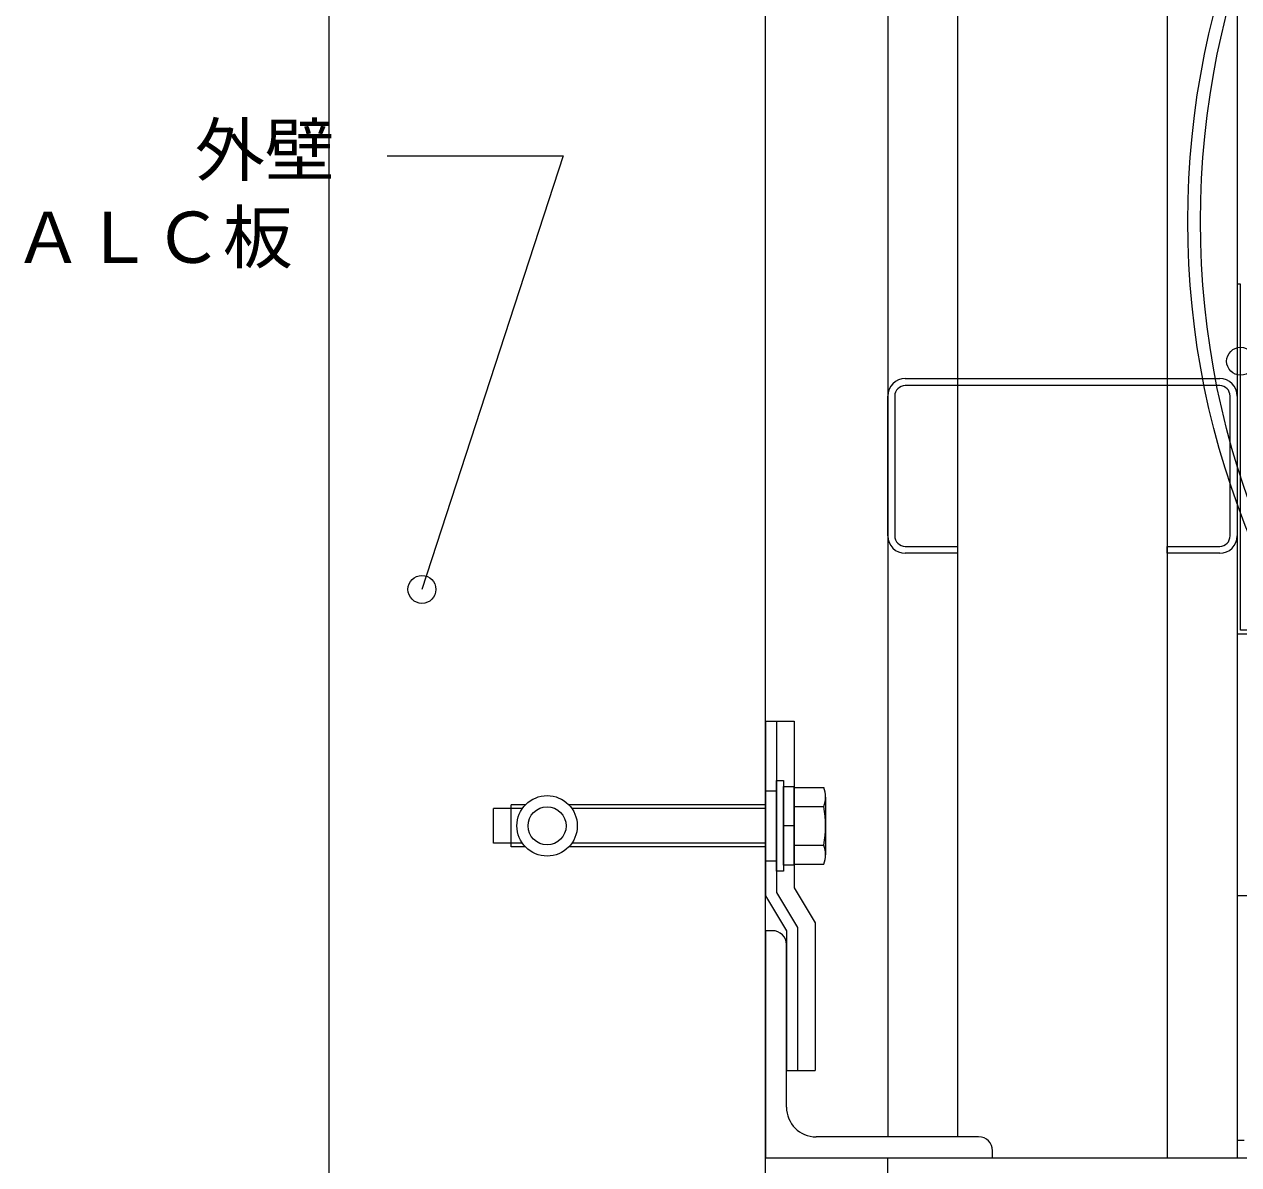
# Model space of a CAD drawing. Units: millimetres, scale not verified. Extents: x -1380 to 1380, y -955 to 955.
# Drawn here: x -842.2 to -494.6, y -386 to -59.6 of the extents above; entities that cross this region are included whole.
import ezdxf
from ezdxf.enums import TextEntityAlignment as Align

# ---------------------------------------------------------------- set-up
doc = ezdxf.new("R2010")
doc.units = ezdxf.units.MM
doc.header["$LTSCALE"] = 3
doc.linetypes.add('USER3', pattern=[19.05, 12.7, -6.35])
for name, color, linetype, lineweight in [('0-2_MOJI', 7, 'Continuous', 18), ('0-4_KANAMONO', 5, 'Continuous', 18), ('0-6_TEKKOTU', 7, 'Continuous', 18), ('0-9_bo-do', 3, 'Continuous', 18), ('0-D_doubuti', 5, 'Continuous', 18), ('1-6_L-1a', 3, 'Continuous', 18)]:
    doc.layers.add(name, color=color, linetype=linetype, lineweight=lineweight)
doc.styles.add('ＭＳ ゴシック', font='')
doc.styles.get('ＭＳ ゴシック').set_extended_font_data('MS Gothic')

msp = doc.modelspace()

# ---------------------------------------------------------------- linework, layer by layer
at = {"layer": '0-2_MOJI'}
msp.add_lwpolyline([(-738.377, -97.272), (-687.938, -97.272), (-728.384, -221.328)], dxfattribs=at)
for centre in [(-494.057, -156.018), (-728.384, -221.328)]:
    msp.add_circle(centre, 4, dxfattribs=at)
at = {"layer": '0-4_KANAMONO'}
for p, q in [((-630.057, -258.998), (-626.857, -258.998)), ((-626.857, -258.998), (-621.857, -258.998)), ((-626.857, -258.998), (-626.857, -308.112)), ((-621.857, -258.998), (-621.857, -306.727)), ((-621.857, -299.998), (-621.857, -277.998)), ((-621.857, -277.998), (-613.357, -277.998)), ((-630.057, -278.998), (-626.857, -278.998)), ((-612.857, -280.748), (-612.857, -297.248)), ((-707.857, -293.998), (-707.857, -283.998)), ((-699.616, -283.998), (-707.857, -283.998)), ((-702.857, -294.998), (-702.857, -282.998)), ((-698.788, -282.998), (-702.857, -282.998)), ((-630.057, -282.998), (-686.327, -282.998)), ((-630.057, -283.998), (-685.499, -283.998)), ((-621.857, -283.498), (-613.357, -283.498)), ((-621.857, -288.998), (-624.857, -288.998)), ((-699.616, -293.998), (-707.857, -293.998)), ((-698.788, -294.998), (-702.857, -294.998)), ((-630.057, -294.998), (-686.327, -294.998)), ((-630.057, -293.998), (-685.499, -293.998)), ((-621.857, -294.498), (-613.357, -294.498)), ((-630.057, -298.998), (-626.857, -298.998)), ((-621.857, -299.998), (-613.357, -299.998)), ((-626.857, -308.112), (-620.857, -318.112)), ((-621.857, -306.727), (-615.857, -316.727)), ((-624.057, -318.998), (-624.057, -358.998)), ((-620.857, -318.112), (-620.857, -358.998)), ((-615.857, -316.727), (-615.857, -358.998)), ((-624.057, -358.998), (-615.857, -358.998))]:
    msp.add_line(p, q, dxfattribs=at)
for points in [[(-495.057, -133.998), (-495.057, -233.998), (-354.441, -233.998), (-354.441, -232.998), (-494.057, -232.998), (-494.057, -133.998)], [(-624.857, -301.998), (-626.857, -301.998), (-626.857, -275.998), (-624.857, -275.998)], [(-621.857, -300.248), (-624.857, -300.248), (-624.857, -277.748), (-621.857, -277.748)]]:
    msp.add_lwpolyline(points, close=True, dxfattribs=at)
msp.add_lwpolyline([(-630.057, -258.998), (-630.057, -308.998), (-624.057, -318.998)], dxfattribs=at)
at = {"layer": '0-4_KANAMONO', "linetype": 'USER3'}
msp.add_lwpolyline([(-425.057, -310.998), (-425.057, -308.998), (-495.057, -308.998), (-495.057, -378.998), (-493.057, -378.998)], dxfattribs=at)
at = {"layer": '0-4_KANAMONO'}
for radius in [8.65, 5.45]:
    msp.add_circle((-692.557, -288.998), radius, dxfattribs=at)
for centre, radius, start, end in [((-620.67, -280.748), 7.812, 339.39031, 20.60969), ((-643.357, -288.998), 30.5, 349.61114, 10.38886), ((-620.67, -297.248), 7.812, 339.39031, 20.60969)]:
    msp.add_arc(centre, radius, start, end, dxfattribs=at)
at = {"layer": '0-6_TEKKOTU'}
msp.add_lwpolyline([(-469.557, -407.998), (-595.057, -407.998), (-595.057, -383.998), (-295.057, -383.998), (-295.057, -407.998), (-420.557, -407.998)], dxfattribs=at)
at = {"layer": '0-9_bo-do'}
msp.add_lwpolyline([(-630.057, -659.998), (-630.057, 206.002), (-755.057, 206.002), (-755.057, -659.998)], dxfattribs=at)
at = {"layer": '0-D_doubuti'}
for p, q in [((-595.057, 166.002), (-595.057, -377.998)), ((-575.057, 166.002), (-575.057, -377.998)), ((-515.057, 166.002), (-515.057, -383.998)), ((-495.057, 166.002), (-495.057, -383.998)), ((-590.057, -160.998), (-500.057, -160.998)), ((-500.057, -162.998), (-590.057, -162.998)), ((-595.057, -205.998), (-595.057, -165.998)), ((-593.057, -165.998), (-593.057, -205.998)), ((-497.057, -205.998), (-497.057, -165.998)), ((-495.057, -165.998), (-495.057, -205.998)), ((-575.057, -210.998), (-590.057, -210.998)), ((-628.057, -318.998), (-630.057, -318.998)), ((-624.057, -369.498), (-624.057, -322.998)), ((-569.057, -377.998), (-615.557, -377.998))]:
    msp.add_line(p, q, dxfattribs=at)
for points in [[(-590.057, -208.998), (-575.057, -208.998), (-575.057, -210.998)], [(-500.057, -210.998), (-515.057, -210.998), (-515.057, -208.998), (-500.057, -208.998)], [(-630.057, -318.998), (-630.057, -383.998), (-565.057, -383.998), (-565.057, -381.998)]]:
    msp.add_lwpolyline(points, dxfattribs=at)
for centre, radius, start, end in [((-590.057, -165.998), 5, 90, 180), ((-590.057, -165.998), 3, 90, 180), ((-500.057, -165.998), 5, 0, 90), ((-500.057, -165.998), 3, 0, 90), ((-590.057, -205.998), 5, 180, 270), ((-590.057, -205.998), 3, 180, 270), ((-500.057, -205.998), 5, 270, 0), ((-500.057, -205.998), 3, 270, 360), ((-628.057, -322.998), 4, 360, 90), ((-615.557, -369.498), 8.5, 180, 270), ((-569.057, -381.998), 4, 360, 90)]:
    msp.add_arc(centre, radius, start, end, dxfattribs=at)
at = {"layer": '1-6_L-1a'}
for centre in [(-271.771, -115.978), (-268.129, -115.978)]:
    msp.add_circle(centre, 237.422, dxfattribs=at)

# ---------------------------------------------------------------- texts
at = {"layer": '0-2_MOJI', "style": 'ＭＳ ゴシック'}
for s, p in [('外壁', (-793.356, -107.272)), ('ＡＬＣ板', (-845.336, -132.272))]:
    msp.add_text(s, height=14.66, dxfattribs=at).set_placement(p, align=Align.BOTTOM_LEFT)

doc.saveas('drawing.dxf')
